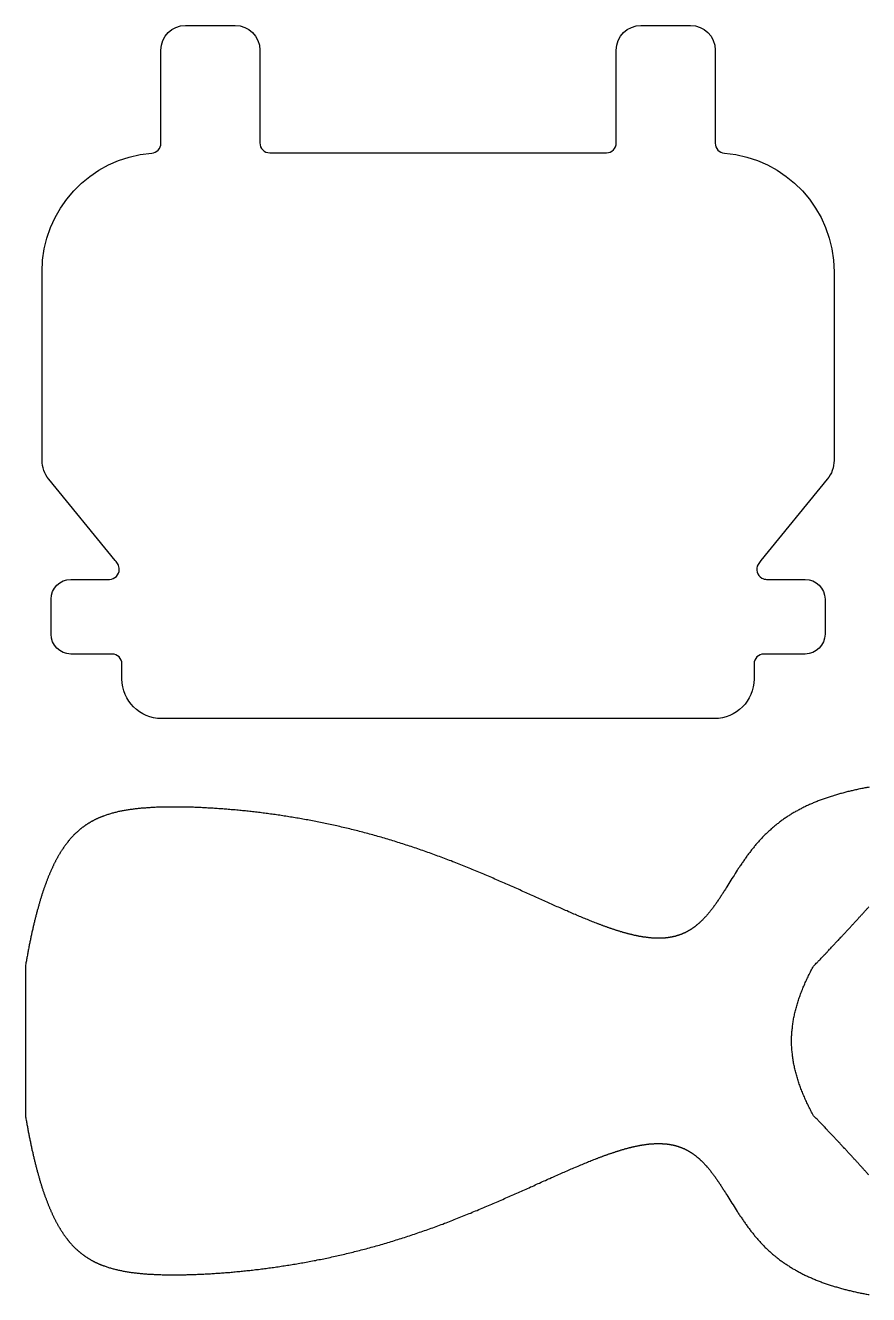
# Model space of a CAD drawing. Extents: x 10 to 579, y 44 to 800.
# Drawn here: x 10.3 to 95.5, y 44.9 to 173.1 of the extents above; entities that cross this region are included whole.
import ezdxf

# ---------------------------------------------------------------- set-up
doc = ezdxf.new("R2010")
doc.units = 0
doc.header["$MEASUREMENT"] = 0
doc.layers.get('0').update_dxf_attribs({"lineweight": 0})

# ---------------------------------------------------------------- blocks, each defined once
blk = doc.blocks.new('Block_0')
at = {"color": 18, "lineweight": 25, "true_color": 0x000000}
for p, q in [((10.29, 78.05), (10.29, 70.5)), ((10.29, 70.5), (10.29, 62.95))]:
    blk.add_line(p, q, dxfattribs=at)
for points in [[(89.91, 78.05), (89.98, 78.12), (90.05, 78.19), (90.12, 78.26), (90.19, 78.34), (90.26, 78.41), (90.33, 78.48), (90.39, 78.55), (90.46, 78.62), (90.53, 78.69), (90.6, 78.77), (90.67, 78.84), (90.74, 78.91), (90.8, 78.98), (90.87, 79.05), (90.94, 79.12), (91, 79.19), (91.07, 79.26), (91.14, 79.33), (91.2, 79.4), (91.27, 79.47), (91.33, 79.54), (91.4, 79.61), (91.47, 79.68), (91.53, 79.75), (91.6, 79.81), (91.66, 79.88), (91.73, 79.95), (91.79, 80.02), (91.85, 80.09), (91.92, 80.16), (91.98, 80.22), (92.05, 80.29), (92.11, 80.36), (92.17, 80.43), (92.24, 80.49), (92.3, 80.56), (92.36, 80.63), (92.42, 80.69), (92.49, 80.76), (92.55, 80.83), (92.61, 80.89), (92.67, 80.96), (92.73, 81.02), (92.79, 81.09), (92.85, 81.15), (92.91, 81.22), (92.98, 81.28), (93.04, 81.35), (93.1, 81.41), (93.16, 81.48), (93.22, 81.54), (93.27, 81.61), (93.33, 81.67), (93.39, 81.73), (93.45, 81.8), (93.51, 81.86), (93.57, 81.93), (93.63, 81.99), (93.69, 82.05), (93.74, 82.11), (93.8, 82.18), (93.86, 82.24), (93.92, 82.3), (93.97, 82.36), (94.03, 82.43), (94.09, 82.49), (94.14, 82.55), (94.2, 82.61), (94.26, 82.67), (94.31, 82.73), (94.37, 82.79), (94.42, 82.86), (94.48, 82.92), (94.53, 82.98), (94.59, 83.04), (94.64, 83.1), (94.7, 83.16), (94.75, 83.22), (94.81, 83.28), (94.86, 83.34), (94.91, 83.4), (94.97, 83.45), (95.02, 83.51), (95.07, 83.57), (95.13, 83.63), (95.18, 83.69), (95.23, 83.75), (95.28, 83.81), (95.34, 83.86), (95.39, 83.92), (95.44, 83.98), (95.49, 84.04)], [(95.53, 96.12), (95.42, 96.1), (95.31, 96.08), (95.21, 96.06), (95.1, 96.04), (94.99, 96.02), (94.89, 96), (94.78, 95.98), (94.67, 95.96), (94.57, 95.94), (94.46, 95.91), (94.35, 95.89), (94.24, 95.87), (94.14, 95.84), (94.03, 95.82), (93.92, 95.8), (93.82, 95.77), (93.71, 95.75), (93.6, 95.72), (93.5, 95.7), (93.39, 95.67), (93.28, 95.64), (93.18, 95.62), (93.07, 95.59), (92.96, 95.56), (92.86, 95.53), (92.75, 95.5), (92.65, 95.47), (92.54, 95.44), (92.43, 95.41), (92.33, 95.38), (92.22, 95.35), (92.12, 95.32), (92.01, 95.29), (91.91, 95.26), (91.81, 95.23), (91.7, 95.19), (91.6, 95.16), (91.5, 95.13), (91.39, 95.09), (91.29, 95.06), (91.19, 95.02), (91.09, 94.99), (90.98, 94.95), (90.88, 94.92), (90.78, 94.88), (90.68, 94.84), (90.58, 94.8), (90.48, 94.77), (90.38, 94.73), (90.28, 94.69), (90.18, 94.65), (90.08, 94.61), (89.98, 94.57), (89.88, 94.53), (89.79, 94.48), (89.69, 94.44), (89.59, 94.4), (89.5, 94.36), (89.4, 94.31), (89.3, 94.27), (89.21, 94.23), (89.11, 94.18), (89.02, 94.14), (88.93, 94.09), (88.83, 94.04), (88.74, 94), (88.65, 93.95), (88.55, 93.9), (88.46, 93.85), (88.37, 93.8), (88.28, 93.75), (88.19, 93.7), (88.1, 93.65), (88.01, 93.6), (87.92, 93.55), (87.83, 93.5), (87.74, 93.45), (87.66, 93.39), (87.57, 93.34), (87.48, 93.29), (87.4, 93.23), (87.31, 93.18), (87.23, 93.12), (87.14, 93.06), (87.06, 93.01), (86.97, 92.95), (86.89, 92.89), (86.81, 92.83), (86.73, 92.78), (86.64, 92.72), (86.56, 92.66), (86.48, 92.6), (86.4, 92.53), (86.32, 92.47), (86.24, 92.41), (86.16, 92.35), (86.09, 92.29), (86.01, 92.22), (85.93, 92.16), (85.85, 92.09), (85.78, 92.03), (85.7, 91.96), (85.63, 91.9), (85.55, 91.83), (85.48, 91.76), (85.4, 91.69), (85.33, 91.63), (85.26, 91.56), (85.19, 91.49), (85.11, 91.42), (85.04, 91.35), (84.97, 91.28), (84.9, 91.21), (84.83, 91.14), (84.76, 91.06), (84.69, 90.99), (84.62, 90.92), (84.56, 90.85), (84.49, 90.77), (84.42, 90.7), (84.35, 90.62), (84.29, 90.55), (84.22, 90.47), (84.16, 90.4), (84.09, 90.32), (84.03, 90.24), (83.96, 90.17), (83.9, 90.09), (83.84, 90.01), (83.77, 89.93), (83.71, 89.86), (83.65, 89.78), (83.59, 89.7), (83.53, 89.62), (83.46, 89.54), (83.4, 89.46), (83.34, 89.38), (83.28, 89.3), (83.22, 89.22), (83.16, 89.14), (83.11, 89.05), (83.05, 88.97), (82.99, 88.89), (82.93, 88.81), (82.87, 88.73), (82.82, 88.64), (82.76, 88.56), (82.7, 88.48), (82.65, 88.4), (82.59, 88.31), (82.53, 88.23), (82.48, 88.15), (82.42, 88.06), (82.37, 87.98), (82.31, 87.9), (82.26, 87.81), (82.2, 87.73), (82.1, 87.56), (81.99, 87.39), (81.88, 87.22), (81.78, 87.06), (81.67, 86.89), (81.57, 86.72), (81.46, 86.55), (81.36, 86.39), (81.26, 86.22), (81.15, 86.06), (81.1, 85.97), (81.05, 85.89), (81, 85.81), (80.95, 85.73), (80.89, 85.65), (80.84, 85.57), (80.79, 85.49), (80.74, 85.4), (80.69, 85.32), (80.64, 85.25), (80.58, 85.17), (80.53, 85.09), (80.48, 85.01), (80.43, 84.93), (80.38, 84.85), (80.33, 84.77), (80.27, 84.7), (80.22, 84.62), (80.17, 84.54), (80.12, 84.47), (80.06, 84.39), (80.01, 84.32), (79.96, 84.24), (79.91, 84.17), (79.85, 84.1), (79.8, 84.02), (79.75, 83.95), (79.69, 83.88), (79.64, 83.81), (79.58, 83.74), (79.53, 83.67), (79.47, 83.6), (79.42, 83.53), (79.36, 83.46), (79.31, 83.4), (79.25, 83.33), (79.2, 83.26), (79.14, 83.2), (79.09, 83.14), (79.03, 83.07), (78.97, 83.01), (78.91, 82.95), (78.86, 82.88), (78.8, 82.82), (78.74, 82.76), (78.68, 82.7), (78.62, 82.65), (78.59, 82.62), (78.56, 82.59), (78.53, 82.56), (78.5, 82.53), (78.47, 82.5), (78.44, 82.48), (78.41, 82.45), (78.38, 82.42), (78.35, 82.39), (78.32, 82.37), (78.29, 82.34), (78.26, 82.31), (78.23, 82.29), (78.2, 82.26), (78.17, 82.23), (78.13, 82.21), (78.1, 82.18), (78.07, 82.16), (78.04, 82.13), (78.01, 82.11), (77.98, 82.08), (77.95, 82.06), (77.91, 82.03), (77.88, 82.01), (77.85, 81.99), (77.82, 81.96), (77.78, 81.94), (77.75, 81.92), (77.72, 81.89), (77.69, 81.87), (77.65, 81.85), (77.62, 81.83), (77.59, 81.8), (77.55, 81.78), (77.52, 81.76), (77.49, 81.74), (77.45, 81.72), (77.42, 81.7), (77.39, 81.68), (77.35, 81.66), (77.32, 81.64), (77.28, 81.62), (77.25, 81.6), (77.21, 81.58), (77.18, 81.56), (77.14, 81.54), (77.11, 81.52), (77.07, 81.51), (77.04, 81.49), (77, 81.47), (76.97, 81.45), (76.93, 81.43), (76.9, 81.42), (76.86, 81.4), (76.83, 81.38), (76.79, 81.37), (76.75, 81.35), (76.72, 81.34), (76.68, 81.32), (76.64, 81.31), (76.61, 81.29), (76.57, 81.28), (76.53, 81.26), (76.5, 81.25), (76.46, 81.23), (76.42, 81.22), (76.38, 81.21), (76.35, 81.19), (76.31, 81.18), (76.27, 81.17), (76.23, 81.15), (76.19, 81.14), (76.15, 81.13), (76.12, 81.12), (76.08, 81.11), (76.04, 81.1), (76, 81.09), (75.96, 81.07), (75.92, 81.06), (75.88, 81.05), (75.84, 81.04), (75.8, 81.04), (75.76, 81.03), (75.72, 81.02), (75.68, 81.01), (75.64, 81), (75.6, 80.99), (75.56, 80.98), (75.52, 80.98), (75.48, 80.97), (75.43, 80.96), (75.39, 80.95), (75.35, 80.95), (75.31, 80.94), (75.27, 80.93), (75.23, 80.93), (75.18, 80.92), (75.14, 80.92), (75.1, 80.91), (75.06, 80.91), (75.01, 80.9), (74.97, 80.9), (74.93, 80.89), (74.88, 80.89), (74.84, 80.89), (74.8, 80.88), (74.75, 80.88), (74.71, 80.88), (74.66, 80.88), (74.62, 80.87), (74.57, 80.87), (74.53, 80.87), (74.49, 80.87), (74.44, 80.87), (74.4, 80.87), (74.35, 80.87), (74.3, 80.86), (74.26, 80.86), (74.21, 80.86), (74.17, 80.87), (74.12, 80.87), (74.07, 80.87), (74.03, 80.87), (73.98, 80.87), (73.94, 80.87), (73.89, 80.87), (73.84, 80.87), (73.79, 80.88), (73.75, 80.88), (73.7, 80.88), (73.65, 80.89), (73.6, 80.89), (73.56, 80.89), (73.51, 80.9), (73.46, 80.9), (73.41, 80.91), (73.36, 80.91), (73.31, 80.91), (73.26, 80.92), (73.21, 80.93), (73.16, 80.93), (73.11, 80.94), (73.06, 80.94), (73.02, 80.95), (72.96, 80.96), (72.91, 80.96), (72.86, 80.97), (72.81, 80.98), (72.76, 80.99), (72.71, 80.99), (72.66, 81), (72.61, 81.01), (72.56, 81.02), (72.51, 81.03), (72.45, 81.04), (72.4, 81.05), (72.35, 81.05), (72.3, 81.06), (72.25, 81.07), (72.19, 81.08), (72.14, 81.1), (72.09, 81.11), (72.03, 81.12), (71.98, 81.13), (71.93, 81.14), (71.87, 81.15), (71.82, 81.16), (71.77, 81.18), (71.71, 81.19), (71.66, 81.2), (71.6, 81.21), (71.55, 81.23), (71.49, 81.24), (71.44, 81.25), (71.38, 81.27), (71.33, 81.28), (71.27, 81.29), (71.22, 81.31), (71.16, 81.32), (71.11, 81.34), (71.05, 81.35), (70.99, 81.37), (70.94, 81.38), (70.88, 81.4), (70.82, 81.42), (70.77, 81.43), (70.71, 81.45), (70.65, 81.46), (70.6, 81.48), (70.54, 81.5), (70.48, 81.51), (70.42, 81.53), (70.36, 81.55), (70.31, 81.57), (70.25, 81.59), (70.19, 81.6), (70.13, 81.62), (70.07, 81.64), (70.01, 81.66), (69.95, 81.68), (69.89, 81.7), (69.84, 81.72), (69.78, 81.74), (69.72, 81.76), (69.66, 81.78), (69.6, 81.8), (69.54, 81.82), (69.47, 81.84), (69.41, 81.86), (69.35, 81.88), (69.29, 81.9), (69.23, 81.92), (69.17, 81.94), (69.11, 81.96), (69.05, 81.99), (68.99, 82.01), (68.92, 82.03), (68.86, 82.05), (68.8, 82.08), (68.74, 82.1), (68.67, 82.12), (68.61, 82.14), (68.55, 82.17), (68.49, 82.19), (68.42, 82.21), (68.36, 82.24), (68.3, 82.26), (68.23, 82.29), (68.17, 82.31), (68.11, 82.33), (68.04, 82.36), (67.98, 82.38), (67.85, 82.43), (67.72, 82.48), (67.59, 82.54), (67.46, 82.59), (67.33, 82.64), (67.2, 82.69), (67.06, 82.75), (66.93, 82.8), (66.8, 82.86), (66.66, 82.91), (66.53, 82.97), (66.39, 83.02), (66.26, 83.08), (66.12, 83.14), (65.98, 83.2), (65.85, 83.25), (65.71, 83.31), (65.57, 83.37), (65.43, 83.43), (65.29, 83.49), (65.15, 83.55), (65.01, 83.62), (64.87, 83.68), (64.73, 83.74), (64.58, 83.8), (64.44, 83.86), (64.3, 83.93), (64.15, 83.99), (64.01, 84.05), (63.86, 84.12), (63.72, 84.18), (63.57, 84.25), (63.43, 84.31), (63.28, 84.38), (63.13, 84.45), (62.99, 84.51), (62.84, 84.58), (62.69, 84.64), (62.54, 84.71), (62.39, 84.78), (62.24, 84.85), (62.09, 84.91), (61.94, 84.98), (61.79, 85.05), (61.64, 85.12), (61.48, 85.19), (61.33, 85.25), (61.18, 85.32), (61.03, 85.39), (60.87, 85.46), (60.72, 85.53), (60.56, 85.6), (60.41, 85.67), (60.25, 85.74), (60.1, 85.81), (59.94, 85.88), (59.78, 85.95), (59.63, 86.02), (59.47, 86.09), (59.31, 86.15), (59.16, 86.22), (59, 86.29), (58.84, 86.36), (58.68, 86.43), (58.52, 86.5), (58.36, 86.57), (58.2, 86.64), (58.04, 86.71), (57.88, 86.78), (57.72, 86.85), (57.56, 86.92), (57.4, 86.99), (57.24, 87.06), (57.07, 87.13), (56.91, 87.2), (56.75, 87.27), (56.59, 87.33), (56.42, 87.4), (56.26, 87.47), (56.1, 87.54), (55.94, 87.61), (55.77, 87.68), (55.61, 87.74), (55.44, 87.81), (55.28, 87.88), (55.11, 87.95), (54.95, 88.01), (54.78, 88.08), (54.62, 88.15), (54.45, 88.21), (54.29, 88.28), (54.12, 88.34), (53.96, 88.41), (53.79, 88.47), (53.62, 88.54), (53.46, 88.6), (53.29, 88.67), (53.12, 88.73), (52.96, 88.8), (52.79, 88.86), (52.62, 88.92), (52.46, 88.99), (52.29, 89.05), (52.12, 89.11), (51.95, 89.17), (51.79, 89.23), (51.62, 89.3), (51.45, 89.36), (51.28, 89.42), (51.11, 89.48), (50.95, 89.54), (50.78, 89.6), (50.61, 89.66), (50.44, 89.72), (50.27, 89.77), (50.1, 89.83), (49.94, 89.89), (49.77, 89.95), (49.6, 90), (49.43, 90.06), (49.26, 90.12), (49.09, 90.17), (48.92, 90.23), (48.76, 90.28), (48.59, 90.34), (48.42, 90.39), (48.25, 90.45), (48.08, 90.5), (47.91, 90.55), (47.74, 90.6), (47.58, 90.66), (47.41, 90.71), (47.24, 90.76), (47.07, 90.81), (46.9, 90.86), (46.73, 90.91), (46.57, 90.96), (46.4, 91.01), (46.23, 91.06), (46.06, 91.11), (45.89, 91.15), (45.73, 91.2), (45.56, 91.25), (45.39, 91.3), (45.22, 91.34), (45.06, 91.39), (44.89, 91.43), (44.72, 91.48), (44.55, 91.52), (44.39, 91.57), (44.22, 91.61), (44.05, 91.65), (43.89, 91.7), (43.72, 91.74), (43.55, 91.78), (43.39, 91.82), (43.22, 91.86), (43.06, 91.9), (42.89, 91.94), (42.73, 91.98), (42.56, 92.02), (42.39, 92.06), (42.23, 92.1), (42.06, 92.14), (41.9, 92.17), (41.74, 92.21), (41.57, 92.25), (41.41, 92.28), (41.24, 92.32), (41.08, 92.36), (40.92, 92.39), (40.75, 92.43), (40.59, 92.46), (40.43, 92.49), (40.26, 92.53), (40.1, 92.56), (39.94, 92.59), (39.78, 92.63), (39.62, 92.66), (39.46, 92.69), (39.29, 92.72), (39.13, 92.75), (38.97, 92.78), (38.81, 92.81), (38.65, 92.84), (38.49, 92.87), (38.33, 92.9), (38.17, 92.93), (38.02, 92.95), (37.86, 92.98), (37.7, 93.01), (37.54, 93.03), (37.38, 93.06), (37.23, 93.09), (37.07, 93.11), (36.91, 93.14), (36.76, 93.16), (36.6, 93.19), (36.44, 93.21), (36.29, 93.24), (36.13, 93.26), (35.98, 93.28), (35.82, 93.3), (35.67, 93.33), (35.52, 93.35), (35.36, 93.37), (35.21, 93.39), (35.06, 93.41), (34.9, 93.43), (34.75, 93.45), (34.6, 93.47), (34.45, 93.49), (34.3, 93.51), (34.15, 93.53), (34, 93.55), (33.85, 93.57), (33.7, 93.59), (33.55, 93.6), (33.4, 93.62), (33.25, 93.64), (33.1, 93.65), (32.96, 93.67), (32.81, 93.69), (32.66, 93.7), (32.52, 93.72), (32.37, 93.73), (32.23, 93.75), (32.08, 93.76), (31.94, 93.78), (31.79, 93.79), (31.65, 93.8), (31.5, 93.82), (31.36, 93.83), (31.22, 93.84), (31.08, 93.85), (30.93, 93.87), (30.79, 93.88), (30.65, 93.89), (30.51, 93.9), (30.37, 93.91), (30.23, 93.92), (30.09, 93.93), (29.96, 93.94), (29.82, 93.95), (29.68, 93.96), (29.54, 93.97), (29.41, 93.98), (29.27, 93.99), (29.13, 94), (29, 94.01), (28.86, 94.01), (28.73, 94.02), (28.6, 94.03), (28.46, 94.04), (28.33, 94.04), (28.2, 94.05), (28.06, 94.06), (27.93, 94.06), (27.8, 94.07), (27.67, 94.07), (27.54, 94.08), (27.41, 94.08), (27.28, 94.09), (27.15, 94.09), (27.03, 94.1), (26.9, 94.1), (26.77, 94.1), (26.65, 94.11), (26.52, 94.11), (26.39, 94.11), (26.27, 94.11), (26.14, 94.12), (26.02, 94.12), (25.9, 94.12), (25.77, 94.12), (25.65, 94.12), (25.53, 94.12), (25.41, 94.12), (25.29, 94.12), (25.17, 94.12), (25.04, 94.12), (24.93, 94.12), (24.81, 94.12), (24.69, 94.12), (24.57, 94.12), (24.45, 94.12), (24.34, 94.11), (24.22, 94.11), (24.1, 94.11), (23.99, 94.1), (23.87, 94.1), (23.76, 94.1), (23.64, 94.09), (23.53, 94.09), (23.42, 94.08), (23.31, 94.08), (23.19, 94.07), (23.08, 94.07), (22.97, 94.06), (22.86, 94.05), (22.75, 94.05), (22.64, 94.04), (22.54, 94.03), (22.43, 94.02), (22.32, 94.02), (22.21, 94.01), (22.11, 94), (22, 93.99), (21.89, 93.98), (21.79, 93.97), (21.69, 93.96), (21.58, 93.95), (21.48, 93.93), (21.38, 93.92), (21.27, 93.91), (21.17, 93.9), (21.07, 93.88), (20.97, 93.87), (20.87, 93.86), (20.77, 93.84), (20.67, 93.83), (20.57, 93.81), (20.47, 93.79), (20.37, 93.78), (20.28, 93.76), (20.18, 93.74), (20.08, 93.72), (19.99, 93.71), (19.89, 93.69), (19.8, 93.67), (19.71, 93.65), (19.61, 93.62), (19.52, 93.6), (19.43, 93.58), (19.33, 93.56), (19.24, 93.53), (19.15, 93.51), (19.06, 93.49), (18.97, 93.46), (18.88, 93.43), (18.79, 93.41), (18.7, 93.38), (18.61, 93.35), (18.53, 93.32), (18.44, 93.3), (18.35, 93.27), (18.27, 93.23), (18.18, 93.2), (18.14, 93.19), (18.1, 93.17), (18.05, 93.15), (18.01, 93.14), (17.97, 93.12), (17.93, 93.1), (17.89, 93.09), (17.84, 93.07), (17.8, 93.05), (17.76, 93.03), (17.72, 93.02), (17.68, 93), (17.64, 92.98), (17.59, 92.96), (17.55, 92.94), (17.51, 92.92), (17.47, 92.91), (17.43, 92.89), (17.39, 92.87), (17.35, 92.85), (17.31, 92.83), (17.27, 92.81), (17.23, 92.79), (17.19, 92.77), (17.15, 92.74), (17.11, 92.72), (17.07, 92.7), (17.03, 92.68), (16.99, 92.66), (16.95, 92.64), (16.91, 92.62), (16.87, 92.59), (16.84, 92.57), (16.8, 92.55), (16.76, 92.52), (16.72, 92.5), (16.68, 92.48), (16.64, 92.45), (16.6, 92.43), (16.57, 92.41), (16.53, 92.38), (16.49, 92.36), (16.45, 92.33), (16.41, 92.31), (16.38, 92.28), (16.34, 92.25), (16.3, 92.23), (16.26, 92.2), (16.23, 92.18), (16.19, 92.15), (16.15, 92.12), (16.12, 92.09), (16.08, 92.07), (16.04, 92.04), (16.01, 92.01), (15.97, 91.98), (15.93, 91.95), (15.9, 91.93), (15.86, 91.9), (15.83, 91.87), (15.79, 91.84), (15.75, 91.81), (15.72, 91.78), (15.68, 91.75), (15.65, 91.72), (15.61, 91.69), (15.58, 91.65), (15.54, 91.62), (15.51, 91.59), (15.47, 91.56), (15.44, 91.53), (15.4, 91.49), (15.37, 91.46), (15.33, 91.43), (15.3, 91.39), (15.26, 91.36), (15.23, 91.33), (15.2, 91.29), (15.16, 91.26), (15.13, 91.22), (15.09, 91.19), (15.06, 91.15), (15.03, 91.11), (14.99, 91.08), (14.96, 91.04), (14.93, 91), (14.89, 90.97), (14.86, 90.93), (14.83, 90.89), (14.79, 90.85), (14.76, 90.81), (14.73, 90.78), (14.7, 90.74), (14.66, 90.7), (14.63, 90.66), (14.6, 90.62), (14.57, 90.58), (14.53, 90.54), (14.5, 90.5), (14.47, 90.45), (14.44, 90.41), (14.41, 90.37), (14.38, 90.33), (14.34, 90.29), (14.31, 90.24), (14.28, 90.2), (14.25, 90.16), (14.22, 90.11), (14.19, 90.07), (14.16, 90.02), (14.13, 89.98), (14.09, 89.93), (14.06, 89.89), (14.03, 89.84), (14, 89.79), (13.97, 89.75), (13.94, 89.7), (13.91, 89.65), (13.88, 89.6), (13.85, 89.56), (13.82, 89.51), (13.79, 89.46), (13.76, 89.41), (13.73, 89.36), (13.7, 89.31), (13.67, 89.26), (13.64, 89.21), (13.61, 89.16), (13.58, 89.1), (13.55, 89.05), (13.53, 89), (13.5, 88.95), (13.47, 88.89), (13.44, 88.84), (13.41, 88.79), (13.38, 88.73), (13.35, 88.68), (13.32, 88.62), (13.3, 88.57), (13.27, 88.51), (13.24, 88.46), (13.21, 88.4), (13.18, 88.34), (13.15, 88.29), (13.13, 88.23), (13.1, 88.17), (13.07, 88.11), (13.04, 88.05), (13.02, 87.99), (12.99, 87.93), (12.96, 87.87), (12.93, 87.81), (12.91, 87.75), (12.88, 87.69), (12.85, 87.63), (12.82, 87.57), (12.8, 87.51), (12.77, 87.44), (12.74, 87.38), (12.72, 87.32), (12.69, 87.25), (12.66, 87.19), (12.64, 87.12), (12.61, 87.06), (12.58, 86.99), (12.56, 86.93), (12.53, 86.86), (12.51, 86.79), (12.48, 86.72), (12.45, 86.66), (12.43, 86.59), (12.4, 86.52), (12.38, 86.45), (12.35, 86.38), (12.32, 86.31), (12.3, 86.24), (12.27, 86.17), (12.25, 86.1), (12.22, 86.03), (12.2, 85.95), (12.17, 85.88), (12.15, 85.81), (12.12, 85.74), (12.1, 85.66), (12.07, 85.59), (12.05, 85.51), (12.02, 85.44), (12, 85.36), (11.97, 85.29), (11.95, 85.21), (11.93, 85.13), (11.9, 85.06), (11.88, 84.98), (11.85, 84.9), (11.83, 84.82), (11.8, 84.74), (11.78, 84.66), (11.76, 84.58), (11.73, 84.5), (11.71, 84.42), (11.69, 84.34), (11.66, 84.26), (11.64, 84.17), (11.61, 84.09), (11.59, 84.01), (11.57, 83.92), (11.54, 83.84), (11.52, 83.76), (11.5, 83.67), (11.48, 83.59), (11.45, 83.5), (11.43, 83.41), (11.41, 83.33), (11.38, 83.24), (11.36, 83.15), (11.34, 83.06), (11.32, 82.97), (11.29, 82.89), (11.27, 82.8), (11.25, 82.71), (11.23, 82.61), (11.2, 82.52), (11.18, 82.43), (11.16, 82.34), (11.14, 82.25), (11.12, 82.15), (11.09, 82.06), (11.07, 81.97), (11.05, 81.87), (11.03, 81.78), (11.01, 81.68), (10.99, 81.59), (10.96, 81.49), (10.94, 81.39), (10.92, 81.3), (10.9, 81.2), (10.88, 81.1), (10.86, 81), (10.84, 80.9), (10.82, 80.8), (10.8, 80.7), (10.77, 80.6), (10.75, 80.5), (10.73, 80.4), (10.71, 80.3), (10.69, 80.2), (10.67, 80.09), (10.65, 79.99), (10.63, 79.89), (10.61, 79.78), (10.59, 79.68), (10.57, 79.57), (10.55, 79.47), (10.53, 79.36), (10.51, 79.25), (10.49, 79.15), (10.47, 79.04), (10.45, 78.93), (10.43, 78.82), (10.41, 78.71), (10.39, 78.6), (10.37, 78.49), (10.35, 78.38), (10.33, 78.27), (10.31, 78.16), (10.29, 78.05)], [(87.69, 70.5), (87.7, 70.62), (87.7, 70.74), (87.7, 70.85), (87.7, 70.97), (87.71, 71.09), (87.72, 71.21), (87.72, 71.33), (87.73, 71.44), (87.74, 71.56), (87.75, 71.68), (87.77, 71.8), (87.78, 71.91), (87.79, 72.03), (87.81, 72.15), (87.83, 72.27), (87.84, 72.39), (87.86, 72.5), (87.88, 72.62), (87.9, 72.74), (87.93, 72.86), (87.95, 72.98), (87.97, 73.09), (88, 73.21), (88.03, 73.33), (88.06, 73.45), (88.08, 73.57), (88.11, 73.68), (88.14, 73.8), (88.18, 73.92), (88.21, 74.04), (88.24, 74.16), (88.28, 74.27), (88.32, 74.39), (88.35, 74.51), (88.39, 74.63), (88.43, 74.74), (88.47, 74.86), (88.51, 74.98), (88.55, 75.1), (88.6, 75.22), (88.64, 75.33), (88.69, 75.45), (88.73, 75.57), (88.78, 75.69), (88.83, 75.81), (88.87, 75.92), (88.92, 76.04), (88.98, 76.16), (89.03, 76.28), (89.08, 76.4), (89.13, 76.51), (89.19, 76.63), (89.24, 76.75), (89.3, 76.87), (89.36, 76.98), (89.41, 77.1), (89.47, 77.22), (89.53, 77.34), (89.59, 77.46), (89.65, 77.57), (89.72, 77.69), (89.78, 77.81), (89.84, 77.93), (89.91, 78.05)], [(89.91, 62.95), (89.84, 63.07), (89.78, 63.19), (89.72, 63.31), (89.65, 63.43), (89.59, 63.54), (89.53, 63.66), (89.47, 63.78), (89.41, 63.9), (89.36, 64.02), (89.3, 64.13), (89.24, 64.25), (89.19, 64.37), (89.13, 64.49), (89.08, 64.61), (89.03, 64.72), (88.98, 64.84), (88.92, 64.96), (88.87, 65.08), (88.83, 65.19), (88.78, 65.31), (88.73, 65.43), (88.69, 65.55), (88.64, 65.67), (88.6, 65.78), (88.55, 65.9), (88.51, 66.02), (88.47, 66.14), (88.43, 66.26), (88.39, 66.37), (88.35, 66.49), (88.32, 66.61), (88.28, 66.73), (88.24, 66.85), (88.21, 66.96), (88.18, 67.08), (88.14, 67.2), (88.11, 67.32), (88.08, 67.43), (88.06, 67.55), (88.03, 67.67), (88, 67.79), (87.97, 67.91), (87.95, 68.02), (87.93, 68.14), (87.9, 68.26), (87.88, 68.38), (87.86, 68.5), (87.84, 68.61), (87.83, 68.73), (87.81, 68.85), (87.79, 68.97), (87.78, 69.09), (87.77, 69.2), (87.75, 69.32), (87.74, 69.44), (87.73, 69.56), (87.72, 69.67), (87.72, 69.79), (87.71, 69.91), (87.7, 70.03), (87.7, 70.15), (87.7, 70.26), (87.7, 70.38), (87.69, 70.5)], [(10.29, 62.95), (10.31, 62.84), (10.33, 62.73), (10.35, 62.62), (10.37, 62.51), (10.39, 62.4), (10.41, 62.29), (10.43, 62.18), (10.45, 62.07), (10.47, 61.96), (10.49, 61.85), (10.51, 61.75), (10.53, 61.64), (10.55, 61.53), (10.57, 61.43), (10.59, 61.32), (10.61, 61.22), (10.63, 61.11), (10.65, 61.01), (10.67, 60.91), (10.69, 60.8), (10.71, 60.7), (10.73, 60.6), (10.75, 60.5), (10.77, 60.4), (10.8, 60.3), (10.82, 60.2), (10.84, 60.1), (10.86, 60), (10.88, 59.9), (10.9, 59.8), (10.92, 59.7), (10.94, 59.61), (10.96, 59.51), (10.99, 59.41), (11.01, 59.32), (11.03, 59.22), (11.05, 59.13), (11.07, 59.03), (11.09, 58.94), (11.12, 58.85), (11.14, 58.75), (11.16, 58.66), (11.18, 58.57), (11.2, 58.48), (11.23, 58.39), (11.25, 58.3), (11.27, 58.21), (11.29, 58.12), (11.32, 58.03), (11.34, 57.94), (11.36, 57.85), (11.38, 57.76), (11.41, 57.67), (11.43, 57.59), (11.45, 57.5), (11.48, 57.42), (11.5, 57.33), (11.52, 57.24), (11.54, 57.16), (11.57, 57.08), (11.59, 56.99), (11.61, 56.91), (11.64, 56.83), (11.66, 56.74), (11.69, 56.66), (11.71, 56.58), (11.73, 56.5), (11.76, 56.42), (11.78, 56.34), (11.8, 56.26), (11.83, 56.18), (11.85, 56.1), (11.88, 56.02), (11.9, 55.95), (11.93, 55.87), (11.95, 55.79), (11.97, 55.72), (12, 55.64), (12.02, 55.56), (12.05, 55.49), (12.07, 55.41), (12.1, 55.34), (12.12, 55.27), (12.15, 55.19), (12.17, 55.12), (12.2, 55.05), (12.22, 54.97), (12.25, 54.9), (12.27, 54.83), (12.3, 54.76), (12.32, 54.69), (12.35, 54.62), (12.38, 54.55), (12.4, 54.48), (12.43, 54.41), (12.45, 54.34), (12.48, 54.28), (12.51, 54.21), (12.53, 54.14), (12.56, 54.08), (12.58, 54.01), (12.61, 53.94), (12.64, 53.88), (12.66, 53.81), (12.69, 53.75), (12.72, 53.69), (12.74, 53.62), (12.77, 53.56), (12.8, 53.5), (12.82, 53.43), (12.85, 53.37), (12.88, 53.31), (12.91, 53.25), (12.93, 53.19), (12.96, 53.13), (12.99, 53.07), (13.01, 53.01), (13.04, 52.95), (13.07, 52.89), (13.1, 52.83), (13.13, 52.77), (13.15, 52.72), (13.18, 52.66), (13.21, 52.6), (13.24, 52.54), (13.27, 52.49), (13.29, 52.43), (13.32, 52.38), (13.35, 52.32), (13.38, 52.27), (13.41, 52.21), (13.44, 52.16), (13.47, 52.11), (13.5, 52.05), (13.53, 52), (13.55, 51.95), (13.58, 51.9), (13.61, 51.84), (13.64, 51.79), (13.67, 51.74), (13.7, 51.69), (13.73, 51.64), (13.76, 51.59), (13.79, 51.54), (13.82, 51.49), (13.85, 51.45), (13.88, 51.4), (13.91, 51.35), (13.94, 51.3), (13.97, 51.25), (14, 51.21), (14.03, 51.16), (14.06, 51.12), (14.09, 51.07), (14.12, 51.02), (14.16, 50.98), (14.19, 50.93), (14.22, 50.89), (14.25, 50.85), (14.28, 50.8), (14.31, 50.76), (14.34, 50.72), (14.38, 50.67), (14.41, 50.63), (14.44, 50.59), (14.47, 50.55), (14.5, 50.51), (14.53, 50.46), (14.57, 50.42), (14.6, 50.38), (14.63, 50.34), (14.66, 50.3), (14.7, 50.26), (14.73, 50.22), (14.76, 50.19), (14.79, 50.15), (14.83, 50.11), (14.86, 50.07), (14.89, 50.03), (14.93, 50), (14.96, 49.96), (14.99, 49.92), (15.03, 49.89), (15.06, 49.85), (15.09, 49.82), (15.13, 49.78), (15.16, 49.75), (15.2, 49.71), (15.23, 49.68), (15.26, 49.64), (15.3, 49.61), (15.33, 49.57), (15.37, 49.54), (15.4, 49.51), (15.44, 49.48), (15.47, 49.44), (15.51, 49.41), (15.54, 49.38), (15.58, 49.35), (15.61, 49.32), (15.65, 49.28), (15.68, 49.25), (15.72, 49.22), (15.75, 49.19), (15.79, 49.16), (15.83, 49.13), (15.86, 49.1), (15.9, 49.08), (15.93, 49.05), (15.97, 49.02), (16.01, 48.99), (16.04, 48.96), (16.08, 48.93), (16.12, 48.91), (16.15, 48.88), (16.19, 48.85), (16.23, 48.83), (16.26, 48.8), (16.3, 48.77), (16.34, 48.75), (16.38, 48.72), (16.41, 48.7), (16.45, 48.67), (16.49, 48.65), (16.53, 48.62), (16.57, 48.6), (16.6, 48.57), (16.64, 48.55), (16.68, 48.52), (16.72, 48.5), (16.76, 48.48), (16.8, 48.45), (16.84, 48.43), (16.87, 48.41), (16.91, 48.39), (16.95, 48.36), (16.99, 48.34), (17.03, 48.32), (17.07, 48.3), (17.11, 48.28), (17.15, 48.26), (17.19, 48.24), (17.23, 48.21), (17.27, 48.19), (17.31, 48.17), (17.35, 48.15), (17.39, 48.13), (17.43, 48.12), (17.47, 48.1), (17.51, 48.08), (17.55, 48.06), (17.59, 48.04), (17.64, 48.02), (17.68, 48), (17.72, 47.98), (17.76, 47.97), (17.8, 47.95), (17.84, 47.93), (17.89, 47.91), (17.93, 47.9), (17.97, 47.88), (18.01, 47.86), (18.05, 47.85), (18.1, 47.83), (18.14, 47.81), (18.18, 47.8), (18.27, 47.77), (18.35, 47.74), (18.44, 47.71), (18.53, 47.68), (18.61, 47.65), (18.7, 47.62), (18.79, 47.59), (18.88, 47.57), (18.97, 47.54), (19.06, 47.52), (19.15, 47.49), (19.24, 47.47), (19.33, 47.44), (19.43, 47.42), (19.52, 47.4), (19.61, 47.38), (19.71, 47.36), (19.8, 47.34), (19.89, 47.32), (19.99, 47.3), (20.08, 47.28), (20.18, 47.26), (20.28, 47.24), (20.37, 47.22), (20.47, 47.21), (20.57, 47.19), (20.67, 47.18), (20.77, 47.16), (20.87, 47.15), (20.97, 47.13), (21.07, 47.12), (21.17, 47.1), (21.27, 47.09), (21.37, 47.08), (21.48, 47.07), (21.58, 47.05), (21.68, 47.04), (21.79, 47.03), (21.89, 47.02), (22, 47.01), (22.11, 47), (22.21, 46.99), (22.32, 46.99), (22.43, 46.98), (22.53, 46.97), (22.64, 46.96), (22.75, 46.95), (22.86, 46.95), (22.97, 46.94), (23.08, 46.93), (23.19, 46.93), (23.31, 46.92), (23.42, 46.92), (23.53, 46.91), (23.64, 46.91), (23.76, 46.9), (23.87, 46.9), (23.99, 46.9), (24.1, 46.89), (24.22, 46.89), (24.34, 46.89), (24.45, 46.89), (24.57, 46.88), (24.69, 46.88), (24.81, 46.88), (24.93, 46.88), (25.04, 46.88), (25.16, 46.88), (25.29, 46.88), (25.41, 46.88), (25.53, 46.88), (25.65, 46.88), (25.77, 46.88), (25.9, 46.88), (26.02, 46.88), (26.14, 46.89), (26.27, 46.89), (26.39, 46.89), (26.52, 46.89), (26.64, 46.9), (26.77, 46.9), (26.9, 46.9), (27.03, 46.91), (27.15, 46.91), (27.28, 46.91), (27.41, 46.92), (27.54, 46.92), (27.67, 46.93), (27.8, 46.93), (27.93, 46.94), (28.06, 46.95), (28.2, 46.95), (28.33, 46.96), (28.46, 46.97), (28.6, 46.97), (28.73, 46.98), (28.86, 46.99), (29, 46.99), (29.13, 47), (29.27, 47.01), (29.41, 47.02), (29.54, 47.03), (29.68, 47.04), (29.82, 47.05), (29.96, 47.06), (30.09, 47.07), (30.23, 47.08), (30.37, 47.09), (30.51, 47.1), (30.65, 47.11), (30.79, 47.12), (30.93, 47.13), (31.08, 47.15), (31.22, 47.16), (31.36, 47.17), (31.5, 47.18), (31.65, 47.2), (31.79, 47.21), (31.94, 47.22), (32.08, 47.24), (32.22, 47.25), (32.37, 47.27), (32.52, 47.28), (32.66, 47.3), (32.81, 47.31), (32.96, 47.33), (33.1, 47.35), (33.25, 47.36), (33.4, 47.38), (33.55, 47.4), (33.7, 47.42), (33.85, 47.43), (34, 47.45), (34.15, 47.47), (34.3, 47.49), (34.45, 47.51), (34.6, 47.53), (34.75, 47.55), (34.9, 47.57), (35.06, 47.59), (35.21, 47.61), (35.36, 47.63), (35.52, 47.65), (35.67, 47.67), (35.82, 47.7), (35.98, 47.72), (36.13, 47.74), (36.29, 47.77), (36.44, 47.79), (36.6, 47.81), (36.76, 47.84), (36.91, 47.86), (37.07, 47.89), (37.23, 47.91), (37.38, 47.94), (37.54, 47.97), (37.7, 47.99), (37.86, 48.02), (38.02, 48.05), (38.17, 48.08), (38.33, 48.1), (38.49, 48.13), (38.65, 48.16), (38.81, 48.19), (38.97, 48.22), (39.13, 48.25), (39.29, 48.28), (39.46, 48.31), (39.62, 48.34), (39.78, 48.38), (39.94, 48.41), (40.1, 48.44), (40.26, 48.47), (40.43, 48.51), (40.59, 48.54), (40.75, 48.57), (40.92, 48.61), (41.08, 48.64), (41.24, 48.68), (41.41, 48.72), (41.57, 48.75), (41.74, 48.79), (41.9, 48.83), (42.06, 48.86), (42.23, 48.9), (42.39, 48.94), (42.56, 48.98), (42.72, 49.02), (42.89, 49.06), (43.06, 49.1), (43.22, 49.14), (43.39, 49.18), (43.55, 49.22), (43.72, 49.26), (43.89, 49.31), (44.05, 49.35), (44.22, 49.39), (44.39, 49.43), (44.55, 49.48), (44.72, 49.52), (44.89, 49.57), (45.06, 49.61), (45.22, 49.66), (45.39, 49.71), (45.56, 49.75), (45.73, 49.8), (45.89, 49.85), (46.06, 49.89), (46.23, 49.94), (46.4, 49.99), (46.57, 50.04), (46.73, 50.09), (46.9, 50.14), (47.07, 50.19), (47.24, 50.24), (47.41, 50.29), (47.58, 50.34), (47.74, 50.4), (47.91, 50.45), (48.08, 50.5), (48.25, 50.56), (48.42, 50.61), (48.59, 50.66), (48.76, 50.72), (48.92, 50.77), (49.09, 50.83), (49.26, 50.88), (49.43, 50.94), (49.6, 51), (49.77, 51.05), (49.94, 51.11), (50.1, 51.17), (50.27, 51.23), (50.44, 51.29), (50.61, 51.34), (50.78, 51.4), (50.95, 51.46), (51.11, 51.52), (51.28, 51.58), (51.45, 51.64), (51.62, 51.7), (51.79, 51.77), (51.95, 51.83), (52.12, 51.89), (52.29, 51.95), (52.46, 52.01), (52.62, 52.08), (52.79, 52.14), (52.96, 52.2), (53.12, 52.27), (53.29, 52.33), (53.46, 52.4), (53.62, 52.46), (53.79, 52.53), (53.96, 52.59), (54.12, 52.66), (54.29, 52.72), (54.45, 52.79), (54.62, 52.86), (54.78, 52.92), (54.95, 52.99), (55.11, 53.06), (55.28, 53.12), (55.44, 53.19), (55.61, 53.26), (55.77, 53.33), (55.93, 53.39), (56.1, 53.46), (56.26, 53.53), (56.42, 53.6), (56.59, 53.67), (56.75, 53.74), (56.91, 53.8), (57.07, 53.87), (57.24, 53.94), (57.4, 54.01), (57.56, 54.08), (57.72, 54.15), (57.88, 54.22), (58.04, 54.29), (58.2, 54.36), (58.36, 54.43), (58.52, 54.5), (58.68, 54.57), (58.84, 54.64), (59, 54.71), (59.16, 54.78), (59.31, 54.85), (59.47, 54.92), (59.63, 54.98), (59.78, 55.05), (59.94, 55.12), (60.1, 55.19), (60.25, 55.26), (60.41, 55.33), (60.56, 55.4), (60.72, 55.47), (60.87, 55.54), (61.03, 55.61), (61.18, 55.68), (61.33, 55.75), (61.48, 55.81), (61.64, 55.88), (61.79, 55.95), (61.94, 56.02), (62.09, 56.09), (62.24, 56.15), (62.39, 56.22), (62.54, 56.29), (62.69, 56.36), (62.84, 56.42), (62.99, 56.49), (63.13, 56.56), (63.28, 56.62), (63.43, 56.69), (63.57, 56.75), (63.72, 56.82), (63.86, 56.88), (64.01, 56.95), (64.15, 57.01), (64.3, 57.07), (64.44, 57.14), (64.58, 57.2), (64.73, 57.26), (64.87, 57.32), (65.01, 57.39), (65.15, 57.45), (65.29, 57.51), (65.43, 57.57), (65.57, 57.63), (65.71, 57.69), (65.85, 57.75), (65.98, 57.8), (66.12, 57.86), (66.26, 57.92), (66.39, 57.98), (66.53, 58.03), (66.66, 58.09), (66.8, 58.14), (66.93, 58.2), (67.06, 58.25), (67.19, 58.31), (67.33, 58.36), (67.46, 58.41), (67.59, 58.46), (67.72, 58.52), (67.85, 58.57), (67.98, 58.62), (68.04, 58.64), (68.11, 58.67), (68.17, 58.69), (68.23, 58.71), (68.3, 58.74), (68.36, 58.76), (68.42, 58.79), (68.49, 58.81), (68.55, 58.83), (68.61, 58.86), (68.67, 58.88), (68.74, 58.9), (68.8, 58.93), (68.86, 58.95), (68.92, 58.97), (68.99, 58.99), (69.05, 59.01), (69.11, 59.04), (69.17, 59.06), (69.23, 59.08), (69.29, 59.1), (69.35, 59.12), (69.41, 59.14), (69.47, 59.16), (69.54, 59.18), (69.6, 59.2), (69.66, 59.22), (69.72, 59.24), (69.78, 59.26), (69.84, 59.28), (69.89, 59.3), (69.95, 59.32), (70.01, 59.34), (70.07, 59.36), (70.13, 59.38), (70.19, 59.4), (70.25, 59.41), (70.31, 59.43), (70.36, 59.45), (70.42, 59.47), (70.48, 59.49), (70.54, 59.5), (70.6, 59.52), (70.65, 59.54), (70.71, 59.55), (70.77, 59.57), (70.82, 59.59), (70.88, 59.6), (70.94, 59.62), (70.99, 59.63), (71.05, 59.65), (71.11, 59.66), (71.16, 59.68), (71.22, 59.69), (71.27, 59.71), (71.33, 59.72), (71.38, 59.73), (71.44, 59.75), (71.49, 59.76), (71.55, 59.77), (71.6, 59.79), (71.66, 59.8), (71.71, 59.81), (71.77, 59.83), (71.82, 59.84), (71.87, 59.85), (71.93, 59.86), (71.98, 59.87), (72.03, 59.88), (72.09, 59.89), (72.14, 59.91), (72.19, 59.92), (72.25, 59.93), (72.3, 59.94), (72.35, 59.95), (72.4, 59.96), (72.45, 59.96), (72.51, 59.97), (72.56, 59.98), (72.61, 59.99), (72.66, 60), (72.71, 60.01), (72.76, 60.02), (72.81, 60.02), (72.86, 60.03), (72.91, 60.04), (72.96, 60.04), (73.01, 60.05), (73.06, 60.06), (73.11, 60.06), (73.16, 60.07), (73.21, 60.08), (73.26, 60.08), (73.31, 60.09), (73.36, 60.09), (73.41, 60.1), (73.46, 60.1), (73.51, 60.1), (73.55, 60.11), (73.6, 60.11), (73.65, 60.11), (73.7, 60.12), (73.75, 60.12), (73.79, 60.12), (73.84, 60.13), (73.89, 60.13), (73.94, 60.13), (73.98, 60.13), (74.03, 60.13), (74.07, 60.13), (74.12, 60.13), (74.17, 60.14), (74.21, 60.14), (74.26, 60.14), (74.3, 60.14), (74.35, 60.14), (74.4, 60.13), (74.44, 60.13), (74.49, 60.13), (74.53, 60.13), (74.57, 60.13), (74.62, 60.13), (74.66, 60.12), (74.71, 60.12), (74.75, 60.12), (74.8, 60.12), (74.84, 60.11), (74.88, 60.11), (74.93, 60.11), (74.97, 60.1), (75.01, 60.1), (75.06, 60.09), (75.1, 60.09), (75.14, 60.08), (75.18, 60.08), (75.23, 60.07), (75.27, 60.07), (75.31, 60.06), (75.35, 60.05), (75.39, 60.05), (75.43, 60.04), (75.48, 60.03), (75.52, 60.02), (75.56, 60.02), (75.6, 60.01), (75.64, 60), (75.68, 59.99), (75.72, 59.98), (75.76, 59.97), (75.8, 59.97), (75.84, 59.96), (75.88, 59.95), (75.92, 59.94), (75.96, 59.93), (76, 59.91), (76.04, 59.9), (76.08, 59.89), (76.11, 59.88), (76.15, 59.87), (76.19, 59.86), (76.23, 59.85), (76.27, 59.83), (76.31, 59.82), (76.34, 59.81), (76.38, 59.79), (76.42, 59.78), (76.46, 59.77), (76.5, 59.75), (76.53, 59.74), (76.57, 59.72), (76.61, 59.71), (76.64, 59.69), (76.68, 59.68), (76.72, 59.66), (76.75, 59.65), (76.79, 59.63), (76.83, 59.62), (76.86, 59.6), (76.9, 59.58), (76.93, 59.57), (76.97, 59.55), (77, 59.53), (77.04, 59.51), (77.07, 59.49), (77.11, 59.48), (77.14, 59.46), (77.18, 59.44), (77.21, 59.42), (77.25, 59.4), (77.28, 59.38), (77.32, 59.36), (77.35, 59.34), (77.39, 59.32), (77.42, 59.3), (77.45, 59.28), (77.49, 59.26), (77.52, 59.24), (77.55, 59.22), (77.59, 59.2), (77.62, 59.17), (77.65, 59.15), (77.69, 59.13), (77.72, 59.11), (77.75, 59.08), (77.78, 59.06), (77.82, 59.04), (77.85, 59.01), (77.88, 58.99), (77.91, 58.97), (77.94, 58.94), (77.98, 58.92), (78.01, 58.89), (78.04, 58.87), (78.07, 58.84), (78.1, 58.82), (78.13, 58.79), (78.17, 58.77), (78.2, 58.74), (78.23, 58.71), (78.26, 58.69), (78.29, 58.66), (78.32, 58.63), (78.35, 58.61), (78.38, 58.58), (78.41, 58.55), (78.44, 58.52), (78.47, 58.5), (78.5, 58.47), (78.53, 58.44), (78.56, 58.41), (78.59, 58.38), (78.62, 58.35), (78.68, 58.3), (78.74, 58.24), (78.8, 58.18), (78.86, 58.12), (78.91, 58.05), (78.97, 57.99), (79.03, 57.93), (79.09, 57.87), (79.14, 57.8), (79.2, 57.74), (79.25, 57.67), (79.31, 57.6), (79.36, 57.54), (79.42, 57.47), (79.47, 57.4), (79.53, 57.33), (79.58, 57.26), (79.64, 57.19), (79.69, 57.12), (79.75, 57.05), (79.8, 56.98), (79.85, 56.9), (79.91, 56.83), (79.96, 56.76), (80.01, 56.68), (80.06, 56.61), (80.12, 56.53), (80.17, 56.46), (80.22, 56.38), (80.27, 56.3), (80.33, 56.23), (80.38, 56.15), (80.43, 56.07), (80.48, 55.99), (80.53, 55.91), (80.58, 55.83), (80.64, 55.76), (80.69, 55.68), (80.74, 55.6), (80.79, 55.51), (80.84, 55.43), (80.89, 55.35), (80.95, 55.27), (81, 55.19), (81.05, 55.11), (81.1, 55.03), (81.15, 54.94), (81.25, 54.78), (81.36, 54.61), (81.46, 54.45), (81.57, 54.28), (81.67, 54.11), (81.78, 53.94), (81.88, 53.78), (81.99, 53.61), (82.1, 53.44), (82.2, 53.27), (82.26, 53.19), (82.31, 53.1), (82.37, 53.02), (82.42, 52.94), (82.48, 52.85), (82.53, 52.77), (82.59, 52.69), (82.65, 52.6), (82.7, 52.52), (82.76, 52.44), (82.82, 52.36), (82.87, 52.27), (82.93, 52.19), (82.99, 52.11), (83.05, 52.03), (83.11, 51.95), (83.16, 51.86), (83.22, 51.78), (83.28, 51.7), (83.34, 51.62), (83.4, 51.54), (83.46, 51.46), (83.52, 51.38), (83.59, 51.3), (83.65, 51.22), (83.71, 51.14), (83.77, 51.07), (83.84, 50.99), (83.9, 50.91), (83.96, 50.83), (84.03, 50.76), (84.09, 50.68), (84.16, 50.6), (84.22, 50.53), (84.29, 50.45), (84.35, 50.38), (84.42, 50.3), (84.49, 50.23), (84.56, 50.15), (84.62, 50.08), (84.69, 50.01), (84.76, 49.94), (84.83, 49.86), (84.9, 49.79), (84.97, 49.72), (85.04, 49.65), (85.11, 49.58), (85.19, 49.51), (85.26, 49.44), (85.33, 49.37), (85.4, 49.31), (85.48, 49.24), (85.55, 49.17), (85.63, 49.1), (85.7, 49.04), (85.78, 48.97), (85.85, 48.91), (85.93, 48.84), (86.01, 48.78), (86.09, 48.71), (86.16, 48.65), (86.24, 48.59), (86.32, 48.53), (86.4, 48.47), (86.48, 48.4), (86.56, 48.34), (86.64, 48.28), (86.73, 48.22), (86.81, 48.17), (86.89, 48.11), (86.97, 48.05), (87.06, 47.99), (87.14, 47.94), (87.23, 47.88), (87.31, 47.82), (87.4, 47.77), (87.48, 47.71), (87.57, 47.66), (87.66, 47.61), (87.74, 47.55), (87.83, 47.5), (87.92, 47.45), (88.01, 47.4), (88.1, 47.35), (88.19, 47.3), (88.28, 47.25), (88.37, 47.2), (88.46, 47.15), (88.55, 47.1), (88.65, 47.05), (88.74, 47), (88.83, 46.96), (88.93, 46.91), (89.02, 46.86), (89.11, 46.82), (89.21, 46.77), (89.3, 46.73), (89.4, 46.69), (89.5, 46.64), (89.59, 46.6), (89.69, 46.56), (89.79, 46.52), (89.88, 46.47), (89.98, 46.43), (90.08, 46.39), (90.18, 46.35), (90.28, 46.31), (90.38, 46.27), (90.48, 46.24), (90.58, 46.2), (90.68, 46.16), (90.78, 46.12), (90.88, 46.08), (90.98, 46.05), (91.09, 46.01), (91.19, 45.98), (91.29, 45.94), (91.39, 45.91), (91.5, 45.87), (91.6, 45.84), (91.7, 45.81), (91.81, 45.77), (91.91, 45.74), (92.01, 45.71), (92.12, 45.68), (92.22, 45.65), (92.33, 45.62), (92.43, 45.59), (92.54, 45.56), (92.64, 45.53), (92.75, 45.5), (92.86, 45.47), (92.96, 45.44), (93.07, 45.41), (93.18, 45.38), (93.28, 45.36), (93.39, 45.33), (93.49, 45.3), (93.6, 45.28), (93.71, 45.25), (93.82, 45.23), (93.92, 45.2), (94.03, 45.18), (94.14, 45.16), (94.24, 45.13), (94.35, 45.11), (94.46, 45.09), (94.57, 45.06), (94.67, 45.04), (94.78, 45.02), (94.89, 45), (94.99, 44.98), (95.1, 44.96), (95.21, 44.94), (95.31, 44.92), (95.42, 44.9), (95.53, 44.88)], [(95.49, 56.96), (95.44, 57.02), (95.39, 57.08), (95.34, 57.14), (95.28, 57.19), (95.23, 57.25), (95.18, 57.31), (95.13, 57.37), (95.07, 57.43), (95.02, 57.49), (94.97, 57.55), (94.91, 57.6), (94.86, 57.66), (94.81, 57.72), (94.75, 57.78), (94.7, 57.84), (94.64, 57.9), (94.59, 57.96), (94.53, 58.02), (94.48, 58.08), (94.42, 58.14), (94.37, 58.21), (94.31, 58.27), (94.26, 58.33), (94.2, 58.39), (94.14, 58.45), (94.09, 58.51), (94.03, 58.57), (93.97, 58.64), (93.92, 58.7), (93.86, 58.76), (93.8, 58.82), (93.74, 58.89), (93.69, 58.95), (93.63, 59.01), (93.57, 59.07), (93.51, 59.14), (93.45, 59.2), (93.39, 59.27), (93.33, 59.33), (93.27, 59.39), (93.22, 59.46), (93.16, 59.52), (93.1, 59.59), (93.04, 59.65), (92.98, 59.72), (92.91, 59.78), (92.85, 59.85), (92.79, 59.91), (92.73, 59.98), (92.67, 60.04), (92.61, 60.11), (92.55, 60.17), (92.48, 60.24), (92.42, 60.31), (92.36, 60.37), (92.3, 60.44), (92.24, 60.51), (92.17, 60.57), (92.11, 60.64), (92.05, 60.71), (91.98, 60.78), (91.92, 60.84), (91.85, 60.91), (91.79, 60.98), (91.73, 61.05), (91.66, 61.12), (91.6, 61.19), (91.53, 61.25), (91.47, 61.32), (91.4, 61.39), (91.33, 61.46), (91.27, 61.53), (91.2, 61.6), (91.14, 61.67), (91.07, 61.74), (91, 61.81), (90.94, 61.88), (90.87, 61.95), (90.8, 62.02), (90.74, 62.09), (90.67, 62.16), (90.6, 62.23), (90.53, 62.31), (90.46, 62.38), (90.39, 62.45), (90.33, 62.52), (90.26, 62.59), (90.19, 62.66), (90.12, 62.74), (90.05, 62.81), (89.98, 62.88), (89.91, 62.95)]]:
    blk.add_lwpolyline(points, dxfattribs=at)
blk.add_open_spline([(68.98, 160.18), (68.98, 160.18), (34.98, 160.18), (34.98, 160.18), (34.43, 160.18), (33.98, 160.63), (33.98, 161.18), (33.98, 161.18), (33.98, 170.55), (33.98, 170.55), (33.98, 171.93), (32.86, 173.05), (31.48, 173.05), (31.48, 173.05), (26.48, 173.05), (26.48, 173.05), (25.1, 173.05), (23.98, 171.93), (23.98, 170.55), (23.98, 170.55), (23.98, 161.15), (23.98, 161.15), (23.98, 160.62), (23.58, 160.19), (23.05, 160.15), (16.8, 159.67), (11.98, 154.45), (11.98, 148.18), (11.98, 148.18), (11.98, 129.12), (11.98, 129.12), (11.98, 128.43), (12.22, 127.76), (12.66, 127.22), (12.66, 127.22), (19.37, 119.01), (19.37, 119.01), (19.48, 118.88), (19.57, 118.75), (19.65, 118.61), (19.74, 118.46), (19.78, 118.28), (19.78, 118.11), (19.78, 117.56), (19.34, 117.11), (18.78, 117.11), (18.78, 117.11), (14.89, 117.11), (14.89, 117.11), (13.79, 117.11), (12.89, 116.21), (12.89, 115.11), (12.89, 115.11), (12.89, 111.57), (12.89, 111.57), (12.89, 110.46), (13.79, 109.57), (14.89, 109.57), (14.89, 109.57), (19.05, 109.57), (19.05, 109.57), (19.6, 109.57), (20.05, 109.12), (20.05, 108.57), (20.05, 108.57), (20.05, 107.05), (20.05, 107.05), (20.05, 104.84), (21.84, 103.05), (24.05, 103.05), (24.05, 103.05), (79.9, 103.05), (79.9, 103.05), (82.11, 103.05), (83.9, 104.84), (83.9, 107.05), (83.9, 107.05), (83.9, 108.57), (83.9, 108.57), (83.9, 109.12), (84.35, 109.57), (84.9, 109.57), (84.9, 109.57), (89.07, 109.57), (89.07, 109.57), (90.17, 109.57), (91.07, 110.46), (91.07, 111.57), (91.07, 111.57), (91.07, 115.11), (91.07, 115.11), (91.07, 116.21), (90.17, 117.11), (89.07, 117.11), (89.07, 117.11), (85.17, 117.11), (85.17, 117.11), (85, 117.11), (84.82, 117.15), (84.67, 117.24), (84.19, 117.52), (84.03, 118.13), (84.31, 118.61), (84.39, 118.75), (84.48, 118.88), (84.58, 119.01), (84.58, 119.01), (91.3, 127.22), (91.3, 127.22), (91.74, 127.76), (91.98, 128.43), (91.98, 129.12), (91.98, 129.12), (91.98, 148.18), (91.98, 148.18), (91.98, 154.45), (87.15, 159.67), (80.9, 160.15), (80.38, 160.19), (79.98, 160.62), (79.98, 161.15), (79.98, 161.15), (79.98, 170.55), (79.98, 170.55), (79.98, 171.93), (78.86, 173.05), (77.48, 173.05), (77.48, 173.05), (72.48, 173.05), (72.48, 173.05), (71.1, 173.05), (69.98, 171.93), (69.98, 170.55), (69.98, 170.55), (69.98, 161.18), (69.98, 161.18), (69.98, 160.63), (69.53, 160.18), (68.98, 160.18)], degree=3, knots=[0, 0, 0, 0, 1, 1, 1, 2, 2, 2, 3, 3, 3, 4, 4, 4, 5, 5, 5, 6, 6, 6, 7, 7, 7, 8, 8, 8, 9, 9, 9, 10, 10, 10, 11, 11, 11, 12, 12, 12, 13, 13, 13, 14, 14, 14, 15, 15, 15, 16, 16, 16, 17, 17, 17, 18, 18, 18, 19, 19, 19, 20, 20, 20, 21, 21, 21, 22, 22, 22, 23, 23, 23, 24, 24, 24, 25, 25, 25, 26, 26, 26, 27, 27, 27, 28, 28, 28, 29, 29, 29, 30, 30, 30, 31, 31, 31, 32, 32, 32, 33, 33, 33, 34, 34, 34, 35, 35, 35, 36, 36, 36, 37, 37, 37, 38, 38, 38, 39, 39, 39, 40, 40, 40, 41, 41, 41, 42, 42, 42, 43, 43, 43, 44, 44, 44, 45, 45, 45, 46, 46, 46, 46], dxfattribs=at)

msp = doc.modelspace()

# ---------------------------------------------------------------- block references
msp.add_blockref('Block_0', (0, 0))

doc.saveas('drawing.dxf')
